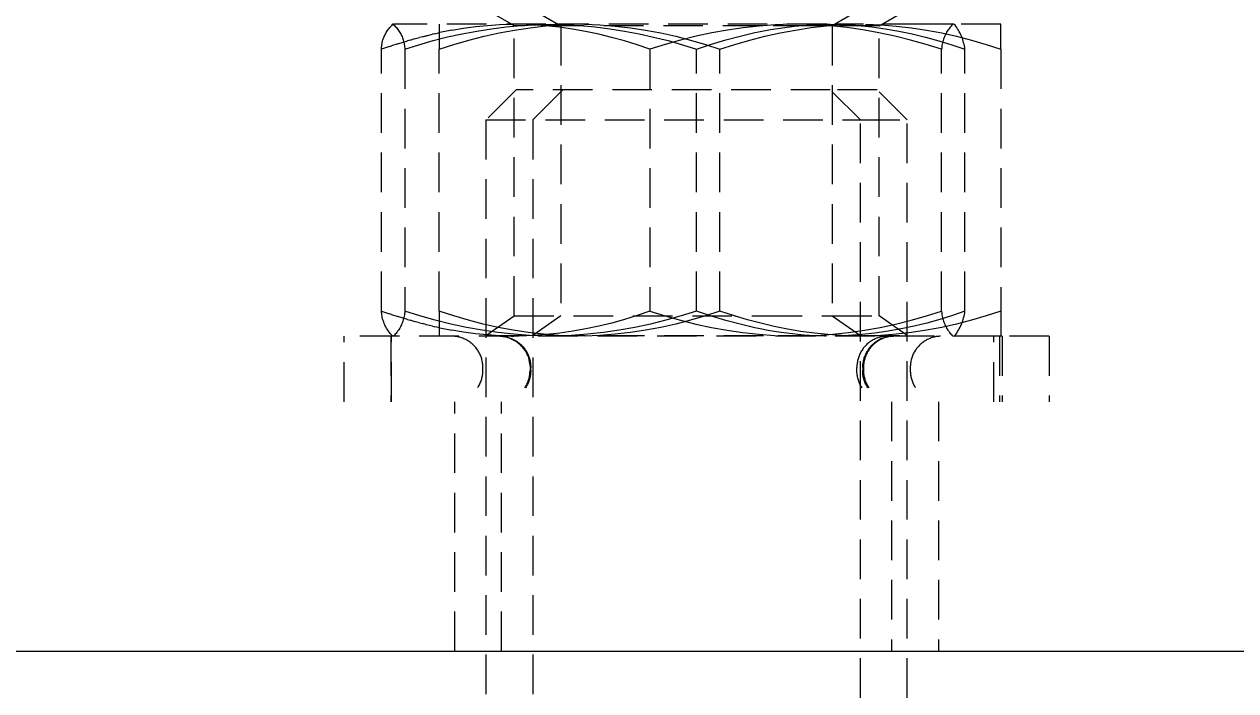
# Model space of a CAD drawing. Header units: millimetres. Extents: x -279 to 4999, y 61 to 3536.
# Drawn here: x 4449.68 to 4488.52, y 2821.09 to 2842.46 of the extents above; entities that cross this region are included whole.
import ezdxf

# ---------------------------------------------------------------- set-up
doc = ezdxf.new("R2010")
doc.units = ezdxf.units.MM
doc.linetypes.add('HIDDEN', pattern=[1.905, 1.27, -0.635])
for name, color, linetype, lineweight in [('ZANO_R', 7, 'Continuous', 0), ('ZANO_R_przerywana', 7, 'HIDDEN', 0), ('ZANO_W', 1, 'Continuous', 0)]:
    doc.layers.add(name, color=color, linetype=linetype, lineweight=lineweight)
doc.styles.add('Arial', font='arial.ttf')
doc.styles.get("Standard").update_dxf_attribs({"font": 'ARIALUNI.TTF'})
doc.dimstyles.new('pl i ang', dxfattribs={"dimtxt": 50, "dimasz": 50, "dimexe": 1.25, "dimexo": 0.625, "dimgap": 10, "dimtad": 1, "dimtoh": 1, "dimtxsty": 'Standard', "dimcen": 2.5, "dimclrd": 1, "dimclre": 1, "dimclrt": 1, "dimadec": 0, "dimazin": 0, "dimtfac": 1, "dimtmove": 0, "dimatfit": 3, "dimfxl": 1, "dimarcsym": 1})

# ---------------------------------------------------------------- blocks, each defined once
blk = doc.blocks.new('*D419')
at = {"layer": 'ZANO_W', "color": 1, "lineweight": -2}
for p, q in [((4484.423, 3272.362), (4602.576, 3272.362)), ((4592.576, 3232.362), (4592.576, 2862.362)), ((4519.092, 2822.362), (4602.576, 2822.362))]:
    blk.add_line(p, q, dxfattribs=at)
at = {"layer": 'ZANO_W', "color": 1}
for points in [[(4599.243, 3232.362), (4585.91, 3232.362), (4592.576, 3272.362)], [(4585.91, 2862.362), (4599.243, 2862.362), (4592.576, 2822.362)]]:
    blk.add_solid(points, dxfattribs=at)
at = {"layer": 'ZANO_W', "color": 1, "insert": (4562.153, 3047.362), "char_height": 40, "attachment_point": 5, "rotation": 90, "style": 'Arial'}
blk.add_mtext('450', dxfattribs=at)
blk = doc.blocks.new('*D420')
at = {"layer": 'ZANO_W', "color": 1, "lineweight": -2}
blk.add_arc((3828.638, 2822.362), 150.809, 99.55169, 164.75824, dxfattribs=at)
at = {"layer": 'ZANO_W', "color": 1}
for points in [[(3803.838, 2964.418), (3803.389, 2977.744), (3843.59, 2972.429)], [(3676.526, 2862.893), (3689.741, 2861.125), (3677.829, 2822.362)]]:
    blk.add_solid(points, dxfattribs=at)
at = {"layer": 'ZANO_W', "color": 1, "insert": (3706.832, 2956.908), "char_height": 40, "attachment_point": 5, "rotation": 42.155, "style": 'Arial'}
blk.add_mtext('96%%d', dxfattribs=at)

msp = doc.modelspace()

# ---------------------------------------------------------------- linework, layer by layer
at = {"layer": 'ZANO_R'}
msp.add_line((3774.483, 2822.362), (4574.483, 2822.362), dxfattribs=at)
msp.add_lwpolyline([(-183.016, 2822.362), (4693.278, 2822.362)], dxfattribs=at)
at = {"layer": 'ZANO_R_przerywana'}
for p, q in [((4465.297, 2842.462), (4464.424, 2842.966)), ((4465.924, 2842.966), (4466.883, 2842.412)), ((4476.542, 2842.966), (4475.583, 2842.412)), ((4477.083, 2842.412), (4478.042, 2842.966)), ((4461.236, 2842.099), (4461.252, 2842.133)), ((4461.252, 2842.133), (4461.27, 2842.167)), ((4461.27, 2842.167), (4461.289, 2842.2)), ((4461.289, 2842.2), (4461.309, 2842.232)), ((4461.309, 2842.232), (4461.33, 2842.264)), ((4461.33, 2842.264), (4461.352, 2842.295)), ((4461.352, 2842.295), (4461.375, 2842.325)), ((4461.375, 2842.325), (4461.4, 2842.354)), ((4461.4, 2842.354), (4461.425, 2842.382)), ((4461.425, 2842.382), (4461.451, 2842.41)), ((4461.451, 2842.41), (4461.478, 2842.436)), ((4461.47, 2842.455), (4461.483, 2842.462)), ((4461.478, 2842.436), (4461.506, 2842.462)), ((4461.494, 2842.462), (4461.483, 2842.462)), ((4461.506, 2842.462), (4461.534, 2842.436)), ((4466.406, 2842.462), (4461.518, 2842.462)), ((4461.534, 2842.436), (4461.561, 2842.41)), ((4461.561, 2842.41), (4461.588, 2842.382)), ((4461.588, 2842.382), (4461.613, 2842.354)), ((4461.613, 2842.354), (4461.637, 2842.325)), ((4461.637, 2842.325), (4461.66, 2842.295)), ((4461.66, 2842.295), (4461.683, 2842.264)), ((4461.683, 2842.264), (4461.704, 2842.232)), ((4461.704, 2842.232), (4461.724, 2842.2)), ((4461.724, 2842.2), (4461.743, 2842.167)), ((4461.743, 2842.167), (4461.76, 2842.133)), ((4461.76, 2842.133), (4461.777, 2842.099)), ((4462.582, 2842.094), (4462.769, 2842.14)), ((4462.849, 2842.158), (4462.769, 2842.14)), ((4462.849, 2842.158), (4463.002, 2842.192)), ((4462.983, 2842.462), (4462.983, 2841.658)), ((4463.386, 2842.269), (4463.002, 2842.192)), ((4463.253, 2842.054), (4463.718, 2842.156)), ((4463.386, 2842.269), (4463.765, 2842.333)), ((4463.718, 2842.156), (4464.186, 2842.244)), ((4463.765, 2842.333), (4464.147, 2842.385)), ((4464.147, 2842.385), (4464.529, 2842.423)), ((4464.186, 2842.244), (4464.656, 2842.318)), ((4464.423, 2842.077), (4464.911, 2842.185)), ((4464.529, 2842.423), (4464.913, 2842.449)), ((4464.656, 2842.318), (4465.129, 2842.376)), ((4464.911, 2842.185), (4465.402, 2842.277)), ((4464.913, 2842.449), (4465.298, 2842.461)), ((4465.129, 2842.376), (4465.603, 2842.42)), ((4465.318, 2842.462), (4465.29, 2842.462)), ((4465.298, 2842.462), (4465.297, 2842.462)), ((4465.383, 2842.412), (4465.298, 2842.461)), ((4465.383, 2833.118), (4465.383, 2842.412)), ((4473.344, 2842.412), (4465.384, 2842.412)), ((4465.402, 2842.277), (4465.896, 2842.352)), ((4465.767, 2842.457), (4465.575, 2842.461)), ((4465.603, 2842.42), (4466.079, 2842.448)), ((4465.959, 2842.449), (4465.767, 2842.457)), ((4465.896, 2842.352), (4466.393, 2842.411)), ((4466.405, 2842.414), (4465.979, 2842.448)), ((4466.079, 2842.448), (4466.555, 2842.462)), ((4466.435, 2842.415), (4466.393, 2842.412)), ((4466.831, 2842.366), (4466.405, 2842.414)), ((4466.416, 2842.413), (4466.715, 2842.437)), ((4466.555, 2842.462), (4467.031, 2842.448)), ((4475.405, 2842.462), (4466.704, 2842.462)), ((4466.715, 2842.437), (4467.014, 2842.453)), ((4467.255, 2842.305), (4466.831, 2842.366)), ((4466.883, 2842.412), (4466.883, 2833.118)), ((4467.014, 2842.453), (4467.314, 2842.461)), ((4467.031, 2842.448), (4467.506, 2842.42)), ((4467.676, 2842.231), (4467.255, 2842.305)), ((4467.506, 2842.42), (4467.981, 2842.376)), ((4467.636, 2842.461), (4468.129, 2842.439)), ((4468.095, 2842.142), (4467.676, 2842.231)), ((4467.981, 2842.376), (4468.454, 2842.318)), ((4468.511, 2842.041), (4468.095, 2842.142)), ((4468.129, 2842.439), (4468.62, 2842.401)), ((4468.454, 2842.318), (4468.924, 2842.244)), ((4468.62, 2842.401), (4469.11, 2842.345)), ((4468.924, 2842.244), (4469.392, 2842.156)), ((4469.11, 2842.345), (4469.598, 2842.272)), ((4469.392, 2842.156), (4469.857, 2842.053)), ((4469.598, 2842.272), (4470.083, 2842.183)), ((4470.083, 2842.183), (4470.565, 2842.076)), ((4471.717, 2842.184), (4471.215, 2842.078)), ((4472.221, 2842.274), (4471.717, 2842.184)), ((4472.729, 2842.346), (4472.221, 2842.274)), ((4472.634, 2842.083), (4473.099, 2842.192)), ((4473.239, 2842.402), (4472.729, 2842.346)), ((4473.099, 2842.192), (4473.214, 2842.217)), ((4473.214, 2842.217), (4473.223, 2842.218)), ((4473.223, 2842.218), (4473.603, 2842.292)), ((4473.75, 2842.44), (4473.239, 2842.402)), ((4474.963, 2842.412), (4473.344, 2842.412)), ((4473.425, 2842.078), (4473.914, 2842.186)), ((4473.603, 2842.292), (4473.986, 2842.352)), ((4474.262, 2842.461), (4473.75, 2842.44)), ((4473.914, 2842.186), (4474.406, 2842.277)), ((4473.986, 2842.352), (4474.371, 2842.399)), ((4474.371, 2842.399), (4474.757, 2842.433)), ((4474.406, 2842.277), (4474.901, 2842.353)), ((4474.887, 2842.453), (4474.565, 2842.461)), ((4474.757, 2842.433), (4475.144, 2842.454)), ((4475.209, 2842.437), (4474.887, 2842.453)), ((4474.901, 2842.353), (4475.398, 2842.412)), ((4475.435, 2842.412), (4474.963, 2842.412)), ((4475.144, 2842.454), (4475.532, 2842.462)), ((4475.531, 2842.412), (4475.209, 2842.437)), ((4475.395, 2842.462), (4475.391, 2842.462)), ((4475.395, 2842.461), (4475.501, 2842.462)), ((4475.401, 2842.412), (4475.709, 2842.436)), ((4475.551, 2842.412), (4475.435, 2842.412)), ((4475.532, 2842.462), (4475.971, 2842.448)), ((4476.051, 2842.353), (4475.534, 2842.412)), ((4475.577, 2842.412), (4475.551, 2842.412)), ((4475.582, 2842.412), (4475.577, 2842.412)), ((4477.083, 2842.412), (4475.582, 2842.412)), ((4475.582, 2842.412), (4475.583, 2842.412)), ((4475.583, 2842.412), (4475.582, 2842.412)), ((4475.583, 2842.412), (4475.583, 2833.118)), ((4475.583, 2842.412), (4475.583, 2842.412)), ((4475.583, 2842.412), (4475.583, 2842.412)), ((4478.488, 2842.462), (4475.676, 2842.462)), ((4475.709, 2842.436), (4476.017, 2842.453)), ((4475.971, 2842.448), (4476.41, 2842.419)), ((4476.017, 2842.453), (4476.325, 2842.461)), ((4476.565, 2842.278), (4476.051, 2842.353)), ((4476.41, 2842.419), (4476.847, 2842.375)), ((4477.077, 2842.187), (4476.565, 2842.278)), ((4476.649, 2842.461), (4477.14, 2842.439)), ((4476.847, 2842.375), (4477.283, 2842.317)), ((4477.585, 2842.079), (4477.077, 2842.187)), ((4477.083, 2833.118), (4477.083, 2842.412)), ((4477.14, 2842.439), (4477.63, 2842.4)), ((4477.283, 2842.317), (4477.717, 2842.243)), ((4477.63, 2842.4), (4478.119, 2842.344)), ((4477.717, 2842.243), (4478.147, 2842.155)), ((4478.119, 2842.344), (4478.605, 2842.271)), ((4478.147, 2842.155), (4478.575, 2842.053)), ((4479.247, 2842.462), (4478.488, 2842.462)), ((4478.605, 2842.271), (4479.089, 2842.182)), ((4479.089, 2842.182), (4479.569, 2842.075)), ((4479.228, 2842.167), (4479.209, 2842.131)), ((4479.248, 2842.203), (4479.228, 2842.167)), ((4479.429, 2842.462), (4479.247, 2842.462)), ((4479.269, 2842.238), (4479.248, 2842.203)), ((4479.291, 2842.272), (4479.269, 2842.238)), ((4479.315, 2842.306), (4479.291, 2842.272)), ((4479.339, 2842.339), (4479.315, 2842.306)), ((4479.365, 2842.371), (4479.339, 2842.339)), ((4479.391, 2842.402), (4479.365, 2842.371)), ((4479.419, 2842.432), (4479.391, 2842.402)), ((4479.448, 2842.461), (4479.419, 2842.432)), ((4479.472, 2842.462), (4479.429, 2842.462)), ((4479.481, 2842.462), (4479.472, 2842.462)), ((4479.475, 2842.461), (4479.472, 2842.461)), ((4479.478, 2842.46), (4479.475, 2842.461)), ((4479.481, 2842.459), (4479.478, 2842.46)), ((4479.483, 2842.462), (4479.481, 2842.462)), ((4479.484, 2842.458), (4479.481, 2842.459)), ((4479.483, 2842.462), (4479.506, 2842.449)), ((4480.983, 2842.462), (4479.483, 2842.462)), ((4479.483, 2842.462), (4479.483, 2842.462)), ((4479.483, 2842.462), (4479.483, 2842.462)), ((4479.483, 2842.462), (4479.483, 2842.462)), ((4479.487, 2842.458), (4479.484, 2842.458)), ((4479.49, 2842.457), (4479.487, 2842.458)), ((4479.493, 2842.455), (4479.49, 2842.457)), ((4479.495, 2842.454), (4479.493, 2842.455)), ((4479.539, 2842.405), (4479.506, 2842.449)), ((4479.57, 2842.361), (4479.539, 2842.405)), ((4479.6, 2842.316), (4479.57, 2842.361)), ((4479.628, 2842.27), (4479.6, 2842.316)), ((4479.655, 2842.223), (4479.628, 2842.27)), ((4479.68, 2842.175), (4479.655, 2842.223)), ((4479.703, 2842.126), (4479.68, 2842.175)), ((4480.983, 2841.658), (4480.983, 2842.462)), ((4461.394, 2841.747), (4461.133, 2841.658)), ((4461.137, 2841.734), (4461.141, 2841.772)), ((4461.141, 2841.772), (4461.147, 2841.81)), ((4461.147, 2841.81), (4461.153, 2841.847)), ((4461.153, 2841.847), (4461.161, 2841.884)), ((4461.161, 2841.884), (4461.171, 2841.921)), ((4461.171, 2841.921), (4461.181, 2841.957)), ((4461.181, 2841.957), (4461.193, 2841.994)), ((4461.193, 2841.994), (4461.206, 2842.029)), ((4461.206, 2842.029), (4461.22, 2842.065)), ((4461.22, 2842.065), (4461.236, 2842.099)), ((4461.394, 2841.747), (4461.45, 2841.766)), ((4461.656, 2841.832), (4461.45, 2841.766)), ((4461.656, 2841.832), (4461.966, 2841.927)), ((4461.777, 2842.099), (4461.792, 2842.064)), ((4461.792, 2842.064), (4461.807, 2842.029)), ((4461.807, 2842.029), (4461.82, 2841.994)), ((4461.82, 2841.994), (4461.831, 2841.957)), ((4461.831, 2841.957), (4461.842, 2841.921)), ((4461.842, 2841.921), (4461.851, 2841.884)), ((4461.851, 2841.884), (4461.859, 2841.847)), ((4461.859, 2841.847), (4461.866, 2841.81)), ((4461.866, 2841.81), (4461.871, 2841.772)), ((4461.871, 2841.772), (4461.875, 2841.734)), ((4461.88, 2841.658), (4462.333, 2841.804)), ((4462.051, 2841.952), (4461.966, 2841.927)), ((4462.051, 2841.952), (4462.152, 2841.98)), ((4462.183, 2841.989), (4462.152, 2841.98)), ((4462.183, 2841.989), (4462.347, 2842.034)), ((4462.333, 2841.804), (4462.791, 2841.936)), ((4462.449, 2842.06), (4462.347, 2842.034)), ((4462.449, 2842.06), (4462.551, 2842.087)), ((4462.582, 2842.094), (4462.551, 2842.087)), ((4462.791, 2841.936), (4463.253, 2842.054)), ((4462.983, 2841.658), (4463.458, 2841.814)), ((4463.458, 2841.814), (4463.938, 2841.953)), ((4463.938, 2841.953), (4464.423, 2842.077)), ((4468.923, 2841.927), (4468.511, 2842.041)), ((4469.332, 2841.799), (4468.923, 2841.927)), ((4469.736, 2841.658), (4469.332, 2841.799)), ((4470.224, 2841.815), (4469.736, 2841.658)), ((4469.857, 2842.053), (4470.319, 2841.936)), ((4470.717, 2841.954), (4470.224, 2841.815)), ((4470.319, 2841.936), (4470.777, 2841.804)), ((4470.565, 2842.076), (4471.042, 2841.953)), ((4471.215, 2842.078), (4470.717, 2841.954)), ((4470.777, 2841.804), (4471.23, 2841.658)), ((4471.042, 2841.953), (4471.515, 2841.814)), ((4471.23, 2841.658), (4471.714, 2841.82)), ((4471.515, 2841.814), (4471.983, 2841.658)), ((4471.714, 2841.82), (4472.172, 2841.958)), ((4471.983, 2841.658), (4472.459, 2841.814)), ((4472.172, 2841.958), (4472.634, 2842.083)), ((4472.459, 2841.814), (4472.94, 2841.954)), ((4472.94, 2841.954), (4473.425, 2842.078)), ((4478.09, 2841.954), (4477.585, 2842.079)), ((4478.59, 2841.814), (4478.09, 2841.954)), ((4478.575, 2842.053), (4478.999, 2841.935)), ((4479.086, 2841.658), (4478.59, 2841.814)), ((4478.999, 2841.935), (4479.418, 2841.804)), ((4479.099, 2841.78), (4479.093, 2841.74)), ((4479.106, 2841.821), (4479.099, 2841.78)), ((4479.114, 2841.861), (4479.106, 2841.821)), ((4479.124, 2841.901), (4479.114, 2841.861)), ((4479.135, 2841.94), (4479.124, 2841.901)), ((4479.147, 2841.979), (4479.135, 2841.94)), ((4479.161, 2842.018), (4479.147, 2841.979)), ((4479.176, 2842.056), (4479.161, 2842.018)), ((4479.192, 2842.094), (4479.176, 2842.056)), ((4479.209, 2842.131), (4479.192, 2842.094)), ((4479.418, 2841.804), (4479.833, 2841.658)), ((4479.569, 2842.075), (4480.045, 2841.953)), ((4479.725, 2842.076), (4479.703, 2842.126)), ((4479.744, 2842.026), (4479.725, 2842.076)), ((4479.762, 2841.975), (4479.744, 2842.026)), ((4479.779, 2841.923), (4479.762, 2841.975)), ((4479.793, 2841.871), (4479.779, 2841.923)), ((4479.806, 2841.818), (4479.793, 2841.871)), ((4479.817, 2841.765), (4479.806, 2841.818)), ((4479.826, 2841.712), (4479.817, 2841.765)), ((4480.045, 2841.953), (4480.516, 2841.814)), ((4480.516, 2841.814), (4480.983, 2841.658)), ((4461.133, 2841.658), (4461.134, 2841.696)), ((4461.133, 2833.266), (4461.133, 2841.658)), ((4461.134, 2841.696), (4461.137, 2841.734)), ((4461.875, 2841.734), (4461.878, 2841.696)), ((4461.878, 2841.696), (4461.88, 2841.658)), ((4461.88, 2841.658), (4461.88, 2833.266)), ((4462.983, 2833.266), (4462.983, 2841.658)), ((4469.736, 2841.658), (4469.736, 2833.266)), ((4471.23, 2833.266), (4471.23, 2841.658)), ((4471.983, 2833.266), (4471.983, 2841.658)), ((4479.089, 2841.699), (4479.086, 2841.658)), ((4479.086, 2833.266), (4479.086, 2841.658)), ((4479.093, 2841.74), (4479.089, 2841.699)), ((4479.833, 2841.658), (4479.826, 2841.712)), ((4479.833, 2833.266), (4479.833, 2841.658)), ((4480.983, 2841.658), (4480.983, 2833.266)), ((4465.447, 2840.362), (4464.484, 2839.399)), ((4475.519, 2840.362), (4465.447, 2840.362)), ((4466.947, 2840.362), (4465.983, 2839.398)), ((4466.883, 2840.298), (4465.984, 2839.399)), ((4477.019, 2840.362), (4475.519, 2840.362)), ((4476.482, 2839.399), (4475.519, 2840.362)), ((4477.982, 2839.399), (4477.019, 2840.362)), ((4464.483, 2839.398), (4464.483, 2691.326)), ((4464.483, 2839.398), (4476.483, 2839.398)), ((4465.983, 2839.398), (4465.983, 2691.326)), ((4476.483, 2839.398), (4477.983, 2839.398)), ((4476.483, 2691.326), (4476.483, 2839.398)), ((4477.983, 2691.326), (4477.983, 2839.398)), ((4461.133, 2833.266), (4461.394, 2833.177)), ((4461.136, 2833.225), (4461.133, 2833.266)), ((4461.14, 2833.184), (4461.136, 2833.225)), ((4461.877, 2833.225), (4461.873, 2833.184)), ((4461.88, 2833.266), (4461.877, 2833.225)), ((4462.367, 2833.11), (4461.88, 2833.266)), ((4462.983, 2833.266), (4462.983, 2832.463)), ((4463.448, 2833.111), (4462.983, 2833.266)), ((4469.736, 2833.266), (4469.334, 2833.125)), ((4469.736, 2833.266), (4470.222, 2833.11)), ((4471.23, 2833.266), (4470.743, 2833.11)), ((4471.714, 2833.105), (4471.23, 2833.266)), ((4471.983, 2833.266), (4471.515, 2833.11)), ((4472.446, 2833.118), (4471.983, 2833.266)), ((4478.6, 2833.11), (4479.086, 2833.266)), ((4479.086, 2833.266), (4479.089, 2833.225)), ((4479.089, 2833.225), (4479.093, 2833.184)), ((4479.833, 2833.266), (4479.432, 2833.125)), ((4479.817, 2833.159), (4479.826, 2833.212)), ((4479.826, 2833.212), (4479.833, 2833.266)), ((4480.983, 2833.266), (4480.517, 2833.111)), ((4480.983, 2833.266), (4480.983, 2832.463)), ((4461.145, 2833.144), (4461.14, 2833.184)), ((4461.152, 2833.103), (4461.145, 2833.144)), ((4461.161, 2833.063), (4461.152, 2833.103)), ((4461.17, 2833.023), (4461.161, 2833.063)), ((4461.181, 2832.984), (4461.17, 2833.023)), ((4461.194, 2832.945), (4461.181, 2832.984)), ((4461.207, 2832.906), (4461.194, 2832.945)), ((4461.222, 2832.868), (4461.207, 2832.906)), ((4461.238, 2832.831), (4461.222, 2832.868)), ((4461.256, 2832.793), (4461.238, 2832.831)), ((4461.45, 2833.158), (4461.394, 2833.177)), ((4461.45, 2833.158), (4461.656, 2833.092)), ((4461.966, 2832.997), (4461.656, 2833.092)), ((4461.774, 2832.831), (4461.757, 2832.793)), ((4461.791, 2832.868), (4461.774, 2832.831)), ((4461.805, 2832.906), (4461.791, 2832.868)), ((4461.819, 2832.945), (4461.805, 2832.906)), ((4461.831, 2832.984), (4461.819, 2832.945)), ((4461.842, 2833.023), (4461.831, 2832.984)), ((4461.852, 2833.063), (4461.842, 2833.023)), ((4461.86, 2833.103), (4461.852, 2833.063)), ((4461.867, 2833.144), (4461.86, 2833.103)), ((4461.873, 2833.184), (4461.867, 2833.144)), ((4461.966, 2832.997), (4462.051, 2832.973)), ((4462.152, 2832.944), (4462.051, 2832.973)), ((4462.152, 2832.944), (4462.183, 2832.935)), ((4462.347, 2832.891), (4462.183, 2832.935)), ((4462.347, 2832.891), (4462.449, 2832.864)), ((4462.859, 2832.971), (4462.367, 2833.11)), ((4462.551, 2832.838), (4462.449, 2832.864)), ((4462.551, 2832.838), (4462.582, 2832.83)), ((4462.769, 2832.785), (4462.582, 2832.83)), ((4463.355, 2832.848), (4462.859, 2832.971)), ((4463.855, 2832.741), (4463.355, 2832.848)), ((4463.919, 2832.972), (4463.448, 2833.111)), ((4464.394, 2832.85), (4463.919, 2832.972)), ((4464.873, 2832.744), (4464.394, 2832.85)), ((4464.483, 2832.488), (4465.383, 2833.118)), ((4465.383, 2833.118), (4473.344, 2833.118)), ((4466.883, 2833.118), (4465.983, 2832.488)), ((4468.517, 2832.883), (4468.103, 2832.782)), ((4468.927, 2832.997), (4468.517, 2832.883)), ((4469.334, 2833.125), (4468.927, 2832.997)), ((4469.755, 2832.848), (4469.255, 2832.741)), ((4470.251, 2832.971), (4469.755, 2832.848)), ((4470.565, 2832.848), (4470.083, 2832.742)), ((4470.222, 2833.11), (4470.713, 2832.971)), ((4470.743, 2833.11), (4470.251, 2832.971)), ((4471.042, 2832.971), (4470.565, 2832.848)), ((4470.713, 2832.971), (4471.209, 2832.848)), ((4471.515, 2833.11), (4471.042, 2832.971)), ((4471.209, 2832.848), (4471.708, 2832.742)), ((4472.172, 2832.966), (4471.714, 2833.105)), ((4472.634, 2832.842), (4472.172, 2832.966)), ((4472.446, 2833.118), (4472.535, 2833.091)), ((4472.869, 2832.989), (4472.451, 2833.116)), ((4473.099, 2832.732), (4472.634, 2832.842)), ((4473.291, 2832.876), (4472.869, 2832.989)), ((4473.716, 2832.776), (4473.291, 2832.876)), ((4473.344, 2833.118), (4475.583, 2833.118)), ((4475.583, 2833.118), (4476.483, 2832.488)), ((4475.583, 2833.118), (4477.083, 2833.118)), ((4477.982, 2832.488), (4477.083, 2833.118)), ((4477.115, 2832.742), (4477.614, 2832.848)), ((4477.614, 2832.848), (4478.109, 2832.971)), ((4478.109, 2832.971), (4478.6, 2833.11)), ((4478.618, 2832.884), (4478.205, 2832.783)), ((4479.027, 2832.998), (4478.618, 2832.884)), ((4479.432, 2833.125), (4479.027, 2832.998)), ((4479.569, 2832.849), (4479.089, 2832.743)), ((4479.093, 2833.184), (4479.099, 2833.144)), ((4479.099, 2833.144), (4479.106, 2833.103)), ((4479.106, 2833.103), (4479.114, 2833.063)), ((4479.114, 2833.063), (4479.124, 2833.023)), ((4479.124, 2833.023), (4479.135, 2832.984)), ((4479.135, 2832.984), (4479.147, 2832.945)), ((4479.147, 2832.945), (4479.161, 2832.906)), ((4479.161, 2832.906), (4479.175, 2832.868)), ((4479.175, 2832.868), (4479.192, 2832.831)), ((4479.192, 2832.831), (4479.209, 2832.793)), ((4480.045, 2832.972), (4479.569, 2832.849)), ((4479.703, 2832.799), (4479.724, 2832.848)), ((4479.724, 2832.848), (4479.744, 2832.899)), ((4479.744, 2832.899), (4479.762, 2832.95)), ((4479.762, 2832.95), (4479.779, 2833.001)), ((4479.779, 2833.001), (4479.793, 2833.053)), ((4479.793, 2833.053), (4479.806, 2833.106)), ((4479.806, 2833.106), (4479.817, 2833.159)), ((4480.517, 2833.111), (4480.045, 2832.972)), ((4459.933, 2830.362), (4459.933, 2832.462)), ((4480.761, 2832.462), (4459.934, 2832.462)), ((4461.274, 2832.757), (4461.256, 2832.793)), ((4461.294, 2832.721), (4461.274, 2832.757)), ((4461.315, 2832.686), (4461.294, 2832.721)), ((4461.338, 2832.652), (4461.315, 2832.686)), ((4461.361, 2832.618), (4461.338, 2832.652)), ((4461.386, 2832.585), (4461.361, 2832.618)), ((4461.411, 2832.553), (4461.386, 2832.585)), ((4461.438, 2832.522), (4461.411, 2832.553)), ((4461.466, 2832.492), (4461.438, 2832.522)), ((4461.438, 2832.462), (4461.438, 2830.362)), ((4461.458, 2830.362), (4461.458, 2832.462)), ((4461.494, 2832.463), (4461.466, 2832.492)), ((4461.482, 2832.462), (4461.47, 2832.469)), ((4461.547, 2832.492), (4461.518, 2832.463)), ((4461.575, 2832.522), (4461.547, 2832.492)), ((4461.601, 2832.553), (4461.575, 2832.522)), ((4461.627, 2832.585), (4461.601, 2832.553)), ((4461.652, 2832.618), (4461.627, 2832.585)), ((4461.675, 2832.652), (4461.652, 2832.618)), ((4461.697, 2832.686), (4461.675, 2832.652)), ((4461.718, 2832.721), (4461.697, 2832.686)), ((4461.738, 2832.757), (4461.718, 2832.721)), ((4461.757, 2832.793), (4461.738, 2832.757)), ((4462.769, 2832.785), (4462.849, 2832.766)), ((4463.002, 2832.732), (4462.849, 2832.766)), ((4463.002, 2832.732), (4463.386, 2832.655)), ((4463.765, 2832.591), (4463.386, 2832.655)), ((4463.446, 2832.46), (4463.412, 2832.461)), ((4463.48, 2832.457), (4463.446, 2832.46)), ((4463.514, 2832.453), (4463.48, 2832.457)), ((4463.548, 2832.448), (4463.514, 2832.453)), ((4463.582, 2832.442), (4463.548, 2832.448)), ((4463.615, 2832.434), (4463.582, 2832.442)), ((4463.649, 2832.426), (4463.615, 2832.434)), ((4463.682, 2832.416), (4463.649, 2832.426)), ((4464.147, 2832.54), (4463.765, 2832.591)), ((4464.359, 2832.652), (4463.855, 2832.741)), ((4464.529, 2832.501), (4464.147, 2832.54)), ((4464.865, 2832.579), (4464.359, 2832.652)), ((4464.483, 2832.488), (4473.849, 2832.488)), ((4464.913, 2832.476), (4464.529, 2832.501)), ((4465.374, 2832.523), (4464.865, 2832.579)), ((4465.355, 2832.654), (4464.873, 2832.744)), ((4465.298, 2832.463), (4464.913, 2832.476)), ((4464.963, 2832.46), (4464.931, 2832.461)), ((4464.934, 2832.461), (4464.941, 2832.461)), ((4464.941, 2832.462), (4464.948, 2832.462)), ((4464.955, 2832.461), (4464.99, 2832.459)), ((4464.995, 2832.457), (4464.963, 2832.46)), ((4464.99, 2832.459), (4465.025, 2832.456)), ((4465.027, 2832.453), (4464.995, 2832.457)), ((4465.025, 2832.456), (4465.059, 2832.452)), ((4465.059, 2832.448), (4465.027, 2832.453)), ((4465.059, 2832.452), (4465.093, 2832.446)), ((4465.091, 2832.443), (4465.059, 2832.448)), ((4465.122, 2832.436), (4465.091, 2832.443)), ((4465.093, 2832.446), (4465.128, 2832.439)), ((4465.154, 2832.428), (4465.122, 2832.436)), ((4465.128, 2832.439), (4465.162, 2832.431)), ((4465.185, 2832.419), (4465.154, 2832.428)), ((4465.162, 2832.431), (4465.195, 2832.422)), ((4465.298, 2832.463), (4465.363, 2832.462)), ((4465.84, 2832.581), (4465.355, 2832.654)), ((4465.884, 2832.485), (4465.374, 2832.523)), ((4465.996, 2832.482), (4465.571, 2832.463)), ((4466.327, 2832.525), (4465.84, 2832.581)), ((4466.394, 2832.463), (4465.884, 2832.485)), ((4466.068, 2832.547), (4465.984, 2832.488)), ((4466.421, 2832.514), (4465.996, 2832.482)), ((4466.816, 2832.486), (4466.327, 2832.525)), ((4466.845, 2832.56), (4466.421, 2832.514)), ((4467.227, 2832.485), (4466.716, 2832.463)), ((4467.306, 2832.463), (4466.816, 2832.486)), ((4467.267, 2832.62), (4466.845, 2832.56)), ((4467.737, 2832.523), (4467.227, 2832.485)), ((4467.686, 2832.694), (4467.267, 2832.62)), ((4468.129, 2832.485), (4467.636, 2832.463)), ((4468.103, 2832.782), (4467.686, 2832.694)), ((4468.245, 2832.579), (4467.737, 2832.523)), ((4468.62, 2832.524), (4468.129, 2832.485)), ((4468.751, 2832.652), (4468.245, 2832.579)), ((4469.11, 2832.579), (4468.62, 2832.524)), ((4469.255, 2832.741), (4468.751, 2832.652)), ((4469.598, 2832.652), (4469.11, 2832.579)), ((4470.083, 2832.742), (4469.598, 2832.652)), ((4471.708, 2832.742), (4472.211, 2832.652)), ((4472.211, 2832.652), (4472.717, 2832.58)), ((4472.717, 2832.58), (4473.224, 2832.524)), ((4473.214, 2832.708), (4473.099, 2832.732)), ((4473.223, 2832.706), (4473.214, 2832.708)), ((4473.581, 2832.637), (4473.223, 2832.706)), ((4473.224, 2832.524), (4473.733, 2832.485)), ((4473.941, 2832.579), (4473.581, 2832.637)), ((4474.144, 2832.69), (4473.716, 2832.776)), ((4473.733, 2832.485), (4474.243, 2832.463)), ((4473.849, 2832.488), (4476.483, 2832.488)), ((4474.303, 2832.532), (4473.941, 2832.579)), ((4474.575, 2832.617), (4474.144, 2832.69)), ((4474.666, 2832.498), (4474.303, 2832.532)), ((4475.008, 2832.558), (4474.575, 2832.617)), ((4474.581, 2832.463), (4475.091, 2832.485)), ((4475.03, 2832.475), (4474.666, 2832.498)), ((4475.443, 2832.512), (4475.008, 2832.558)), ((4475.395, 2832.463), (4475.03, 2832.475)), ((4475.091, 2832.485), (4475.6, 2832.524)), ((4475.368, 2832.463), (4475.332, 2832.464)), ((4475.878, 2832.481), (4475.443, 2832.512)), ((4475.6, 2832.524), (4476.107, 2832.58)), ((4476.105, 2832.482), (4475.68, 2832.463)), ((4476.315, 2832.463), (4475.878, 2832.481)), ((4476.528, 2832.515), (4476.105, 2832.482)), ((4476.107, 2832.58), (4476.612, 2832.653)), ((4476.483, 2832.488), (4477.983, 2832.488)), ((4476.95, 2832.561), (4476.528, 2832.515)), ((4476.612, 2832.653), (4477.115, 2832.742)), ((4477.141, 2832.485), (4476.65, 2832.463)), ((4477.371, 2832.621), (4476.95, 2832.561)), ((4477.115, 2832.43), (4477.081, 2832.421)), ((4477.148, 2832.438), (4477.115, 2832.43)), ((4477.631, 2832.524), (4477.141, 2832.485)), ((4477.182, 2832.445), (4477.148, 2832.438)), ((4477.216, 2832.451), (4477.182, 2832.445)), ((4477.25, 2832.456), (4477.216, 2832.451)), ((4477.285, 2832.459), (4477.25, 2832.456)), ((4477.289, 2832.427), (4477.259, 2832.418)), ((4477.319, 2832.461), (4477.285, 2832.459)), ((4477.32, 2832.435), (4477.289, 2832.427)), ((4477.322, 2832.427), (4477.289, 2832.418)), ((4477.351, 2832.442), (4477.32, 2832.435)), ((4477.355, 2832.435), (4477.322, 2832.427)), ((4477.382, 2832.448), (4477.351, 2832.442)), ((4477.389, 2832.443), (4477.355, 2832.435)), ((4477.789, 2832.695), (4477.371, 2832.621)), ((4477.413, 2832.453), (4477.382, 2832.448)), ((4477.422, 2832.449), (4477.389, 2832.443)), ((4477.445, 2832.457), (4477.413, 2832.453)), ((4477.456, 2832.454), (4477.422, 2832.449)), ((4477.476, 2832.46), (4477.445, 2832.457)), ((4477.491, 2832.457), (4477.456, 2832.454)), ((4477.508, 2832.461), (4477.476, 2832.46)), ((4477.525, 2832.46), (4477.491, 2832.457)), ((4477.499, 2832.461), (4477.545, 2832.462)), ((4477.559, 2832.461), (4477.525, 2832.46)), ((4478.119, 2832.58), (4477.631, 2832.524)), ((4478.205, 2832.783), (4477.789, 2832.695)), ((4478.605, 2832.653), (4478.119, 2832.58)), ((4479.089, 2832.743), (4478.605, 2832.653)), ((4478.817, 2832.426), (4478.784, 2832.416)), ((4478.85, 2832.434), (4478.817, 2832.426)), ((4478.884, 2832.442), (4478.85, 2832.434)), ((4478.917, 2832.448), (4478.884, 2832.442)), ((4478.951, 2832.453), (4478.917, 2832.448)), ((4478.985, 2832.457), (4478.951, 2832.453)), ((4479.019, 2832.46), (4478.985, 2832.457)), ((4479.054, 2832.461), (4479.019, 2832.46)), ((4479.209, 2832.793), (4479.228, 2832.757)), ((4479.228, 2832.757), (4479.248, 2832.721)), ((4479.248, 2832.721), (4479.269, 2832.686)), ((4479.269, 2832.686), (4479.291, 2832.652)), ((4479.291, 2832.652), (4479.314, 2832.618)), ((4479.314, 2832.618), (4479.339, 2832.585)), ((4479.339, 2832.585), (4479.365, 2832.553)), ((4479.365, 2832.553), (4479.391, 2832.522)), ((4479.391, 2832.522), (4479.419, 2832.492)), ((4479.419, 2832.492), (4479.448, 2832.463)), ((4479.472, 2832.463), (4479.475, 2832.464)), ((4479.475, 2832.464), (4479.478, 2832.464)), ((4479.478, 2832.464), (4479.481, 2832.465)), ((4479.481, 2832.465), (4479.484, 2832.466)), ((4479.506, 2832.476), (4479.483, 2832.462)), ((4479.484, 2832.466), (4479.487, 2832.467)), ((4479.487, 2832.467), (4479.49, 2832.468)), ((4479.49, 2832.468), (4479.493, 2832.469)), ((4479.493, 2832.469), (4479.495, 2832.47)), ((4479.506, 2832.476), (4479.539, 2832.519)), ((4479.539, 2832.519), (4479.57, 2832.563)), ((4479.57, 2832.563), (4479.6, 2832.608)), ((4479.6, 2832.608), (4479.628, 2832.654)), ((4479.628, 2832.654), (4479.655, 2832.702)), ((4479.655, 2832.702), (4479.68, 2832.75)), ((4479.68, 2832.75), (4479.703, 2832.799)), ((4480.947, 2832.462), (4480.761, 2832.462)), ((4480.761, 2830.362), (4480.761, 2832.462)), ((4481.013, 2832.462), (4480.947, 2832.462)), ((4480.947, 2832.462), (4480.947, 2830.362)), ((4481.029, 2832.462), (4481.013, 2832.462)), ((4481.032, 2832.462), (4481.029, 2832.462)), ((4481.033, 2832.462), (4481.032, 2832.462)), ((4481.033, 2832.462), (4481.033, 2830.362)), ((4482.532, 2832.462), (4481.033, 2832.462)), ((4481.033, 2832.462), (4481.033, 2832.462)), ((4481.033, 2832.462), (4481.033, 2832.462)), ((4482.533, 2832.462), (4482.533, 2830.362)), ((4463.714, 2832.405), (4463.682, 2832.416)), ((4463.746, 2832.394), (4463.714, 2832.405)), ((4463.778, 2832.381), (4463.746, 2832.394)), ((4463.809, 2832.367), (4463.778, 2832.381)), ((4463.84, 2832.351), (4463.809, 2832.367)), ((4463.87, 2832.335), (4463.84, 2832.351)), ((4463.9, 2832.318), (4463.87, 2832.335)), ((4463.929, 2832.3), (4463.9, 2832.318)), ((4463.957, 2832.281), (4463.929, 2832.3)), ((4463.985, 2832.261), (4463.957, 2832.281)), ((4464.012, 2832.24), (4463.985, 2832.261)), ((4464.038, 2832.218), (4464.012, 2832.24)), ((4464.064, 2832.195), (4464.038, 2832.218)), ((4464.088, 2832.171), (4464.064, 2832.195)), ((4464.112, 2832.146), (4464.088, 2832.171)), ((4464.135, 2832.121), (4464.112, 2832.146)), ((4464.157, 2832.095), (4464.135, 2832.121)), ((4464.179, 2832.068), (4464.157, 2832.095)), ((4464.199, 2832.04), (4464.179, 2832.068)), ((4464.218, 2832.012), (4464.199, 2832.04)), ((4465.184, 2832.418), (4465.218, 2832.408)), ((4465.195, 2832.422), (4465.228, 2832.412)), ((4465.218, 2832.408), (4465.251, 2832.396)), ((4465.228, 2832.412), (4465.261, 2832.4)), ((4465.251, 2832.396), (4465.283, 2832.383)), ((4465.261, 2832.4), (4465.294, 2832.388)), ((4465.283, 2832.383), (4465.315, 2832.369)), ((4465.294, 2832.388), (4465.326, 2832.374)), ((4465.315, 2832.369), (4465.347, 2832.353)), ((4465.326, 2832.374), (4465.357, 2832.359)), ((4465.347, 2832.353), (4465.378, 2832.337)), ((4465.357, 2832.359), (4465.388, 2832.343)), ((4465.378, 2832.337), (4465.408, 2832.32)), ((4465.388, 2832.343), (4465.419, 2832.327)), ((4465.408, 2832.32), (4465.438, 2832.301)), ((4465.419, 2832.327), (4465.448, 2832.309)), ((4465.438, 2832.301), (4465.467, 2832.282)), ((4465.448, 2832.309), (4465.478, 2832.289)), ((4465.467, 2832.282), (4465.496, 2832.261)), ((4465.478, 2832.289), (4465.506, 2832.269)), ((4465.496, 2832.261), (4465.524, 2832.24)), ((4465.506, 2832.269), (4465.534, 2832.248)), ((4465.524, 2832.24), (4465.551, 2832.217)), ((4465.534, 2832.248), (4465.561, 2832.226)), ((4465.551, 2832.217), (4465.577, 2832.194)), ((4465.561, 2832.226), (4465.587, 2832.204)), ((4465.577, 2832.194), (4465.602, 2832.17)), ((4465.587, 2832.204), (4465.612, 2832.18)), ((4465.625, 2832.146), (4465.602, 2832.17)), ((4465.612, 2832.18), (4465.637, 2832.155)), ((4465.647, 2832.122), (4465.625, 2832.146)), ((4465.637, 2832.155), (4465.661, 2832.13)), ((4465.668, 2832.097), (4465.647, 2832.122)), ((4465.661, 2832.13), (4465.684, 2832.103)), ((4465.689, 2832.072), (4465.668, 2832.097)), ((4465.684, 2832.103), (4465.705, 2832.076)), ((4465.708, 2832.045), (4465.689, 2832.072)), ((4465.705, 2832.076), (4465.726, 2832.048)), ((4465.727, 2832.018), (4465.708, 2832.045)), ((4465.726, 2832.048), (4465.746, 2832.02)), ((4476.557, 2832.045), (4476.537, 2832.017)), ((4476.577, 2832.073), (4476.557, 2832.045)), ((4476.599, 2832.1), (4476.577, 2832.073)), ((4476.621, 2832.127), (4476.599, 2832.1)), ((4476.645, 2832.152), (4476.621, 2832.127)), ((4476.669, 2832.177), (4476.645, 2832.152)), ((4476.694, 2832.201), (4476.669, 2832.177)), ((4476.72, 2832.223), (4476.694, 2832.201)), ((4476.747, 2832.245), (4476.72, 2832.223)), ((4476.747, 2832.051), (4476.728, 2832.024)), ((4476.774, 2832.267), (4476.747, 2832.245)), ((4476.767, 2832.078), (4476.747, 2832.051)), ((4476.768, 2832.042), (4476.749, 2832.014)), ((4476.788, 2832.104), (4476.767, 2832.078)), ((4476.789, 2832.07), (4476.768, 2832.042)), ((4476.802, 2832.287), (4476.774, 2832.267)), ((4476.81, 2832.13), (4476.788, 2832.104)), ((4476.81, 2832.097), (4476.789, 2832.07)), ((4476.831, 2832.306), (4476.802, 2832.287)), ((4476.833, 2832.155), (4476.81, 2832.13)), ((4476.832, 2832.123), (4476.81, 2832.097)), ((4476.86, 2832.324), (4476.831, 2832.306)), ((4476.856, 2832.148), (4476.832, 2832.123)), ((4476.857, 2832.179), (4476.833, 2832.155)), ((4476.88, 2832.173), (4476.856, 2832.148)), ((4476.881, 2832.202), (4476.857, 2832.179)), ((4476.89, 2832.341), (4476.86, 2832.324)), ((4476.904, 2832.197), (4476.88, 2832.173)), ((4476.881, 2832.202), (4476.903, 2832.222)), ((4476.921, 2832.357), (4476.89, 2832.341)), ((4476.903, 2832.222), (4476.926, 2832.241)), ((4476.93, 2832.22), (4476.904, 2832.197)), ((4476.952, 2832.372), (4476.921, 2832.357)), ((4476.926, 2832.241), (4476.949, 2832.259)), ((4476.957, 2832.242), (4476.93, 2832.22)), ((4476.949, 2832.259), (4476.973, 2832.277)), ((4476.984, 2832.386), (4476.952, 2832.372)), ((4476.984, 2832.263), (4476.957, 2832.242)), ((4476.973, 2832.277), (4476.997, 2832.294)), ((4477.016, 2832.399), (4476.984, 2832.386)), ((4477.012, 2832.283), (4476.984, 2832.263)), ((4477.024, 2832.311), (4476.997, 2832.294)), ((4477.04, 2832.302), (4477.012, 2832.283)), ((4477.048, 2832.41), (4477.016, 2832.399)), ((4477.052, 2832.328), (4477.024, 2832.311)), ((4477.069, 2832.32), (4477.04, 2832.302)), ((4477.081, 2832.421), (4477.048, 2832.41)), ((4477.08, 2832.344), (4477.052, 2832.328)), ((4477.099, 2832.337), (4477.069, 2832.32)), ((4477.109, 2832.358), (4477.08, 2832.344)), ((4477.129, 2832.353), (4477.099, 2832.337)), ((4477.138, 2832.372), (4477.109, 2832.358)), ((4477.16, 2832.368), (4477.129, 2832.353)), ((4477.168, 2832.385), (4477.138, 2832.372)), ((4477.192, 2832.382), (4477.16, 2832.368)), ((4477.168, 2832.386), (4477.197, 2832.398)), ((4477.224, 2832.395), (4477.192, 2832.382)), ((4477.197, 2832.398), (4477.228, 2832.409)), ((4477.256, 2832.407), (4477.224, 2832.395)), ((4477.228, 2832.409), (4477.258, 2832.419)), ((4477.289, 2832.418), (4477.256, 2832.407)), ((4478.267, 2832.04), (4478.248, 2832.012)), ((4478.287, 2832.068), (4478.267, 2832.04)), ((4478.309, 2832.095), (4478.287, 2832.068)), ((4478.331, 2832.121), (4478.309, 2832.095)), ((4478.354, 2832.146), (4478.331, 2832.121)), ((4478.378, 2832.171), (4478.354, 2832.146)), ((4478.402, 2832.195), (4478.378, 2832.171)), ((4478.428, 2832.217), (4478.402, 2832.195)), ((4478.454, 2832.239), (4478.428, 2832.217)), ((4478.481, 2832.26), (4478.454, 2832.239)), ((4478.509, 2832.281), (4478.481, 2832.26)), ((4478.537, 2832.3), (4478.509, 2832.281)), ((4478.566, 2832.318), (4478.537, 2832.3)), ((4478.596, 2832.335), (4478.566, 2832.318)), ((4478.626, 2832.351), (4478.596, 2832.335)), ((4478.657, 2832.366), (4478.626, 2832.351)), ((4478.688, 2832.381), (4478.657, 2832.366)), ((4478.719, 2832.393), (4478.688, 2832.381)), ((4478.752, 2832.405), (4478.719, 2832.393)), ((4478.784, 2832.416), (4478.752, 2832.405)), ((4464.237, 2831.983), (4464.218, 2832.012)), ((4464.254, 2831.954), (4464.237, 2831.983)), ((4464.27, 2831.924), (4464.254, 2831.954)), ((4464.286, 2831.893), (4464.27, 2831.924)), ((4464.3, 2831.862), (4464.286, 2831.893)), ((4464.313, 2831.83), (4464.3, 2831.862)), ((4464.325, 2831.798), (4464.313, 2831.83)), ((4464.336, 2831.766), (4464.325, 2831.798)), ((4464.346, 2831.733), (4464.336, 2831.766)), ((4464.354, 2831.7), (4464.346, 2831.733)), ((4464.362, 2831.666), (4464.354, 2831.7)), ((4464.368, 2831.633), (4464.362, 2831.666)), ((4465.745, 2831.991), (4465.727, 2832.018)), ((4465.762, 2831.963), (4465.745, 2831.991)), ((4465.746, 2832.02), (4465.765, 2831.991)), ((4465.778, 2831.934), (4465.762, 2831.963)), ((4465.765, 2831.991), (4465.783, 2831.961)), ((4465.793, 2831.905), (4465.778, 2831.934)), ((4465.783, 2831.961), (4465.8, 2831.93)), ((4465.807, 2831.875), (4465.793, 2831.905)), ((4465.8, 2831.93), (4465.816, 2831.899)), ((4465.82, 2831.845), (4465.807, 2831.875)), ((4465.816, 2831.899), (4465.83, 2831.868)), ((4465.82, 2831.845), (4465.832, 2831.815)), ((4465.83, 2831.868), (4465.844, 2831.836)), ((4465.832, 2831.815), (4465.843, 2831.785)), ((4465.843, 2831.785), (4465.853, 2831.754)), ((4465.844, 2831.836), (4465.857, 2831.803)), ((4465.862, 2831.722), (4465.853, 2831.754)), ((4465.857, 2831.803), (4465.868, 2831.77)), ((4465.87, 2831.69), (4465.862, 2831.722)), ((4465.868, 2831.77), (4465.878, 2831.737)), ((4465.877, 2831.658), (4465.87, 2831.69)), ((4465.883, 2831.626), (4465.877, 2831.658)), ((4465.878, 2831.737), (4465.887, 2831.703)), ((4465.887, 2831.703), (4465.895, 2831.669)), ((4465.895, 2831.669), (4465.902, 2831.635)), ((4476.392, 2831.668), (4476.386, 2831.634)), ((4476.4, 2831.702), (4476.392, 2831.668)), ((4476.409, 2831.735), (4476.4, 2831.702)), ((4476.418, 2831.768), (4476.409, 2831.735)), ((4476.429, 2831.801), (4476.418, 2831.768)), ((4476.442, 2831.834), (4476.429, 2831.801)), ((4476.455, 2831.865), (4476.442, 2831.834)), ((4476.469, 2831.897), (4476.455, 2831.865)), ((4476.485, 2831.928), (4476.469, 2831.897)), ((4476.501, 2831.958), (4476.485, 2831.928)), ((4476.519, 2831.988), (4476.501, 2831.958)), ((4476.537, 2832.017), (4476.519, 2831.988)), ((4476.577, 2831.658), (4476.571, 2831.626)), ((4476.584, 2831.69), (4476.577, 2831.658)), ((4476.591, 2831.722), (4476.584, 2831.69)), ((4476.6, 2831.754), (4476.591, 2831.722)), ((4476.604, 2831.667), (4476.598, 2831.633)), ((4476.6, 2831.754), (4476.61, 2831.785)), ((4476.612, 2831.7), (4476.604, 2831.667)), ((4476.61, 2831.785), (4476.621, 2831.815)), ((4476.621, 2831.734), (4476.612, 2831.7)), ((4476.621, 2831.815), (4476.633, 2831.845)), ((4476.63, 2831.767), (4476.621, 2831.734)), ((4476.641, 2831.799), (4476.63, 2831.767)), ((4476.646, 2831.876), (4476.633, 2831.845)), ((4476.654, 2831.831), (4476.641, 2831.799)), ((4476.661, 2831.907), (4476.646, 2831.876)), ((4476.667, 2831.863), (4476.654, 2831.831)), ((4476.676, 2831.937), (4476.661, 2831.907)), ((4476.681, 2831.894), (4476.667, 2831.863)), ((4476.692, 2831.966), (4476.676, 2831.937)), ((4476.697, 2831.925), (4476.681, 2831.894)), ((4476.71, 2831.995), (4476.692, 2831.966)), ((4476.713, 2831.955), (4476.697, 2831.925)), ((4476.728, 2832.024), (4476.71, 2831.995)), ((4476.73, 2831.985), (4476.713, 2831.955)), ((4476.749, 2832.014), (4476.73, 2831.985)), ((4478.104, 2831.666), (4478.098, 2831.633)), ((4478.112, 2831.7), (4478.104, 2831.666)), ((4478.12, 2831.733), (4478.112, 2831.7)), ((4478.13, 2831.766), (4478.12, 2831.733)), ((4478.141, 2831.798), (4478.13, 2831.766)), ((4478.153, 2831.83), (4478.141, 2831.798)), ((4478.166, 2831.862), (4478.153, 2831.83)), ((4478.18, 2831.893), (4478.166, 2831.862)), ((4478.196, 2831.923), (4478.18, 2831.893)), ((4478.212, 2831.954), (4478.196, 2831.923)), ((4478.229, 2831.983), (4478.212, 2831.954)), ((4478.248, 2832.012), (4478.229, 2831.983)), ((4464.374, 2831.599), (4464.368, 2831.633)), ((4464.378, 2831.565), (4464.374, 2831.599)), ((4464.374, 2831.226), (4464.378, 2831.26)), ((4464.381, 2831.531), (4464.378, 2831.565)), ((4464.378, 2831.26), (4464.381, 2831.294)), ((4464.382, 2831.496), (4464.381, 2831.531)), ((4464.381, 2831.294), (4464.382, 2831.328)), ((4464.383, 2831.462), (4464.382, 2831.496)), ((4464.382, 2831.328), (4464.383, 2831.362)), ((4464.383, 2831.362), (4464.383, 2831.462)), ((4465.888, 2831.593), (4465.883, 2831.626)), ((4465.892, 2831.56), (4465.888, 2831.593)), ((4465.891, 2831.258), (4465.894, 2831.293)), ((4465.892, 2831.56), (4465.894, 2831.528)), ((4465.894, 2831.528), (4465.896, 2831.495)), ((4465.894, 2831.293), (4465.896, 2831.327)), ((4465.896, 2831.495), (4465.897, 2831.462)), ((4465.896, 2831.327), (4465.897, 2831.362)), ((4465.897, 2831.462), (4465.897, 2831.362)), ((4465.902, 2831.635), (4465.907, 2831.601)), ((4465.907, 2831.601), (4465.911, 2831.566)), ((4465.911, 2831.566), (4465.914, 2831.532)), ((4465.915, 2831.293), (4465.912, 2831.259)), ((4465.914, 2831.532), (4465.916, 2831.497)), ((4465.916, 2831.328), (4465.915, 2831.293)), ((4465.916, 2831.497), (4465.917, 2831.462)), ((4465.917, 2831.362), (4465.916, 2831.328)), ((4465.917, 2831.362), (4465.917, 2831.462)), ((4476.374, 2831.531), (4476.372, 2831.497)), ((4476.372, 2831.497), (4476.372, 2831.462)), ((4476.372, 2831.362), (4476.372, 2831.462)), ((4476.372, 2831.327), (4476.372, 2831.362)), ((4476.374, 2831.293), (4476.372, 2831.327)), ((4476.377, 2831.566), (4476.374, 2831.531)), ((4476.377, 2831.258), (4476.374, 2831.293)), ((4476.381, 2831.6), (4476.377, 2831.566)), ((4476.386, 2831.634), (4476.381, 2831.6)), ((4476.557, 2831.462), (4476.558, 2831.495)), ((4476.557, 2831.462), (4476.557, 2831.362)), ((4476.558, 2831.327), (4476.557, 2831.362)), ((4476.558, 2831.495), (4476.56, 2831.528)), ((4476.559, 2831.293), (4476.558, 2831.327)), ((4476.562, 2831.258), (4476.559, 2831.293)), ((4476.56, 2831.528), (4476.562, 2831.56)), ((4476.566, 2831.593), (4476.562, 2831.56)), ((4476.571, 2831.626), (4476.566, 2831.593)), ((4476.584, 2831.496), (4476.583, 2831.462)), ((4476.583, 2831.462), (4476.583, 2831.362)), ((4476.583, 2831.362), (4476.584, 2831.328)), ((4476.585, 2831.531), (4476.584, 2831.496)), ((4476.584, 2831.328), (4476.585, 2831.293)), ((4476.588, 2831.565), (4476.585, 2831.531)), ((4476.585, 2831.293), (4476.588, 2831.259)), ((4476.592, 2831.599), (4476.588, 2831.565)), ((4476.598, 2831.633), (4476.592, 2831.599)), ((4478.084, 2831.496), (4478.083, 2831.462)), ((4478.083, 2831.462), (4478.083, 2831.362)), ((4478.083, 2831.362), (4478.084, 2831.328)), ((4478.085, 2831.531), (4478.084, 2831.496)), ((4478.084, 2831.328), (4478.085, 2831.294)), ((4478.088, 2831.565), (4478.085, 2831.531)), ((4478.085, 2831.294), (4478.088, 2831.26)), ((4478.092, 2831.599), (4478.088, 2831.565)), ((4478.088, 2831.26), (4478.092, 2831.226)), ((4478.098, 2831.633), (4478.092, 2831.599)), ((4464.237, 2830.842), (4464.254, 2830.871)), ((4464.254, 2830.871), (4464.271, 2830.902)), ((4464.271, 2830.902), (4464.286, 2830.932)), ((4464.286, 2830.932), (4464.3, 2830.963)), ((4464.3, 2830.963), (4464.313, 2830.995)), ((4464.313, 2830.995), (4464.325, 2831.027)), ((4464.325, 2831.027), (4464.336, 2831.059)), ((4464.336, 2831.059), (4464.346, 2831.092)), ((4464.346, 2831.092), (4464.355, 2831.125)), ((4464.355, 2831.125), (4464.362, 2831.158)), ((4464.362, 2831.158), (4464.368, 2831.192)), ((4464.368, 2831.192), (4464.374, 2831.226)), ((4465.763, 2830.863), (4465.779, 2830.894)), ((4465.779, 2830.894), (4465.795, 2830.925)), ((4465.802, 2830.897), (4465.785, 2830.867)), ((4465.795, 2830.925), (4465.81, 2830.956)), ((4465.818, 2830.928), (4465.802, 2830.897)), ((4465.81, 2830.956), (4465.824, 2830.988)), ((4465.832, 2830.96), (4465.818, 2830.928)), ((4465.824, 2830.988), (4465.836, 2831.021)), ((4465.845, 2830.991), (4465.832, 2830.96)), ((4465.836, 2831.021), (4465.847, 2831.054)), ((4465.858, 2831.024), (4465.845, 2830.991)), ((4465.847, 2831.054), (4465.858, 2831.087)), ((4465.858, 2831.087), (4465.867, 2831.121)), ((4465.869, 2831.056), (4465.858, 2831.024)), ((4465.867, 2831.121), (4465.874, 2831.155)), ((4465.879, 2831.089), (4465.869, 2831.056)), ((4465.874, 2831.155), (4465.881, 2831.189)), ((4465.888, 2831.123), (4465.879, 2831.089)), ((4465.881, 2831.189), (4465.887, 2831.223)), ((4465.887, 2831.223), (4465.891, 2831.258)), ((4465.895, 2831.156), (4465.888, 2831.123)), ((4465.902, 2831.19), (4465.895, 2831.156)), ((4465.907, 2831.224), (4465.902, 2831.19)), ((4465.912, 2831.259), (4465.907, 2831.224)), ((4476.381, 2831.224), (4476.377, 2831.258)), ((4476.386, 2831.189), (4476.381, 2831.224)), ((4476.393, 2831.155), (4476.386, 2831.189)), ((4476.4, 2831.121), (4476.393, 2831.155)), ((4476.409, 2831.088), (4476.4, 2831.121)), ((4476.419, 2831.055), (4476.409, 2831.088)), ((4476.43, 2831.022), (4476.419, 2831.055)), ((4476.443, 2830.989), (4476.43, 2831.022)), ((4476.456, 2830.957), (4476.443, 2830.989)), ((4476.471, 2830.926), (4476.456, 2830.957)), ((4476.486, 2830.895), (4476.471, 2830.926)), ((4476.503, 2830.864), (4476.486, 2830.895)), ((4476.566, 2831.224), (4476.562, 2831.258)), ((4476.572, 2831.19), (4476.566, 2831.224)), ((4476.578, 2831.156), (4476.572, 2831.19)), ((4476.585, 2831.122), (4476.578, 2831.156)), ((4476.594, 2831.088), (4476.585, 2831.122)), ((4476.588, 2831.259), (4476.592, 2831.225)), ((4476.592, 2831.225), (4476.598, 2831.191)), ((4476.604, 2831.055), (4476.594, 2831.088)), ((4476.598, 2831.191), (4476.604, 2831.157)), ((4476.604, 2831.157), (4476.612, 2831.124)), ((4476.615, 2831.022), (4476.604, 2831.055)), ((4476.612, 2831.124), (4476.621, 2831.091)), ((4476.627, 2830.99), (4476.615, 2831.022)), ((4476.621, 2831.091), (4476.63, 2831.058)), ((4476.641, 2830.958), (4476.627, 2830.99)), ((4476.63, 2831.058), (4476.641, 2831.025)), ((4476.641, 2831.025), (4476.654, 2830.993)), ((4476.655, 2830.927), (4476.641, 2830.958)), ((4476.654, 2830.993), (4476.667, 2830.961)), ((4476.671, 2830.896), (4476.655, 2830.927)), ((4476.667, 2830.961), (4476.681, 2830.93)), ((4476.687, 2830.865), (4476.671, 2830.896)), ((4476.681, 2830.93), (4476.697, 2830.899)), ((4476.697, 2830.899), (4476.713, 2830.869)), ((4478.092, 2831.226), (4478.098, 2831.192)), ((4478.098, 2831.192), (4478.104, 2831.158)), ((4478.104, 2831.158), (4478.112, 2831.125)), ((4478.112, 2831.125), (4478.12, 2831.092)), ((4478.12, 2831.092), (4478.13, 2831.059)), ((4478.13, 2831.059), (4478.141, 2831.026)), ((4478.141, 2831.026), (4478.153, 2830.994)), ((4478.153, 2830.994), (4478.166, 2830.963)), ((4478.166, 2830.963), (4478.18, 2830.931)), ((4478.18, 2830.931), (4478.196, 2830.901)), ((4478.196, 2830.901), (4478.212, 2830.871)), ((4464.219, 2830.813), (4464.237, 2830.842)), ((4465.726, 2830.804), (4465.745, 2830.833)), ((4465.745, 2830.833), (4465.763, 2830.863)), ((4465.768, 2830.837), (4465.749, 2830.808)), ((4465.785, 2830.867), (4465.768, 2830.837)), ((4476.521, 2830.834), (4476.503, 2830.864)), ((4476.539, 2830.805), (4476.521, 2830.834)), ((4476.705, 2830.835), (4476.687, 2830.865)), ((4476.723, 2830.806), (4476.705, 2830.835)), ((4476.713, 2830.869), (4476.73, 2830.839)), ((4476.73, 2830.839), (4476.749, 2830.81)), ((4478.212, 2830.871), (4478.229, 2830.841)), ((4478.229, 2830.841), (4478.248, 2830.812)), ((4463.483, 2822.362), (4463.483, 2830.362)), ((4464.983, 2822.362), (4464.983, 2830.362)), ((4477.483, 2830.362), (4477.483, 2822.362)), ((4478.983, 2830.362), (4478.983, 2822.362))]:
    msp.add_line(p, q, dxfattribs=at)

# ---------------------------------------------------------------- dimensions: what is measured, and where the dimension line sits
at = {"layer": 'ZANO_W'}
dim = msp.add_linear_dim(base=(4592.576, 2822.362), p1=(4474.423, 3272.362), p2=(4509.092, 2822.362), angle=90, dimstyle='pl i ang', override={"dimtxt": 40, "dimasz": 40, "dimexe": 10, "dimexo": 10, "dimtoh": 0, "dimdec": 0, "dimtxsty": 'Arial', "dimtdec": 0, "dimtmove": 1}, dxfattribs=at)
dim.commit()
dim.dimension.update_dxf_attribs({"geometry": '*D419', "text_midpoint": (4562.153, 3047.362)})
dim = msp.add_angular_dim_2l(base=(3762.039, 2957.67), line1=((-183.016, 2822.362), (4693.278, 2822.362)), line2=((3828.704, 2823.021), (3872.521, 3262.782)), dimstyle='pl i ang', override={"dimtxt": 40, "dimasz": 40, "dimexe": 10, "dimexo": 10, "dimtoh": 0, "dimdec": 0, "dimtxsty": 'Arial', "dimtdec": 0, "dimtmove": 1}, dxfattribs=at)
dim.commit()
dim.dimension.update_dxf_attribs({"geometry": '*D420', "text_midpoint": (3706.832, 2956.908)})

doc.saveas('drawing.dxf')
